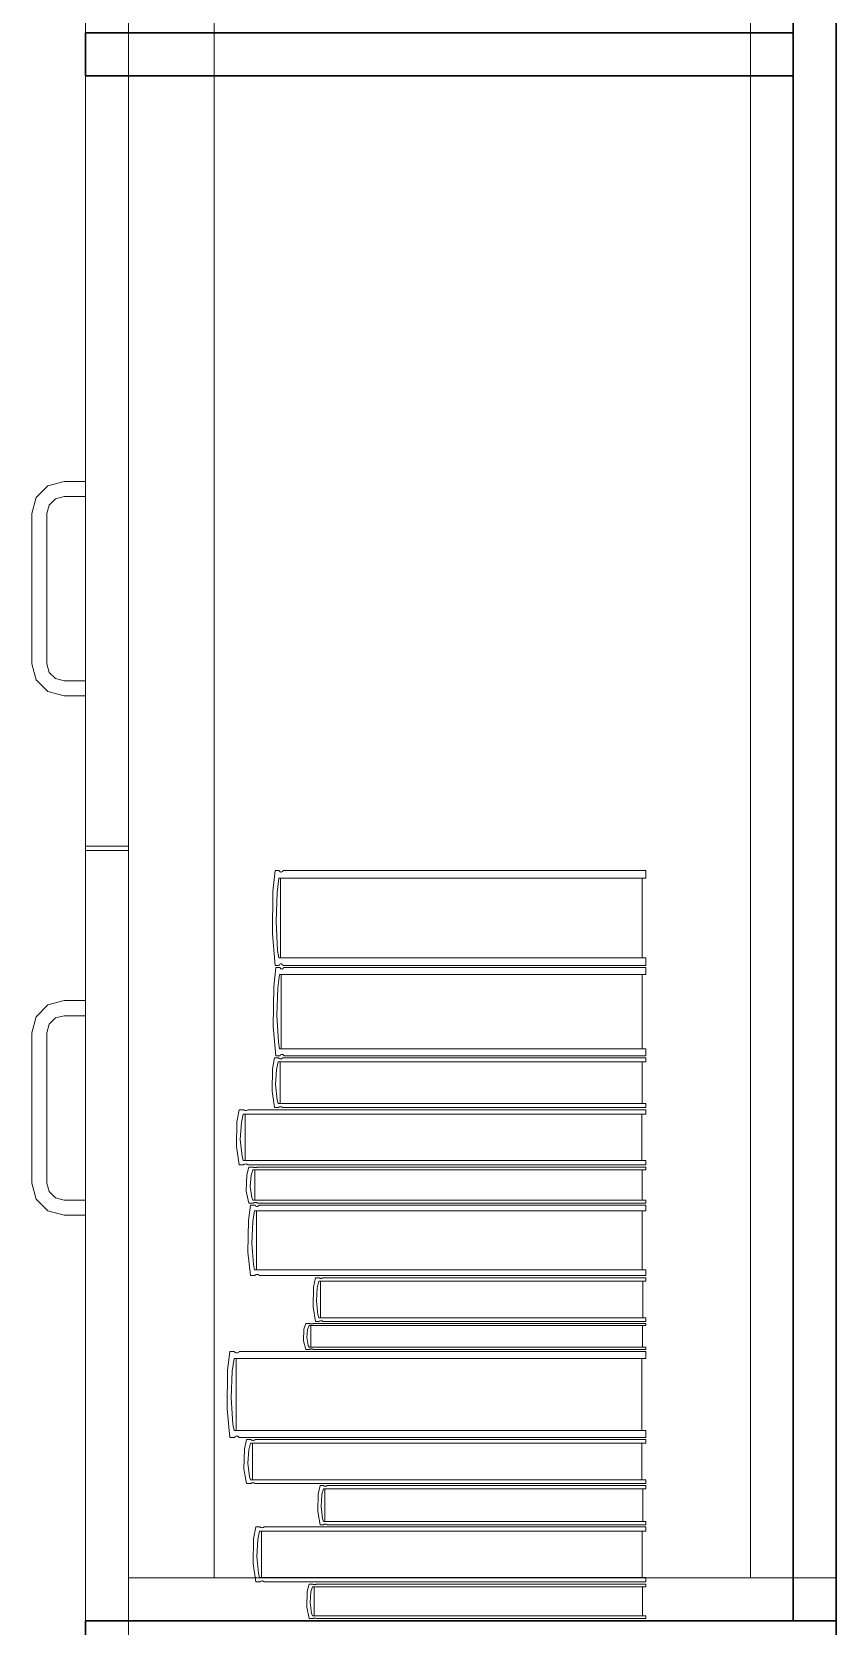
# Model space of a CAD drawing. Header units: inches. Extents: x -38 to 5698, y -33 to 92.
# Drawn here: x 128.308 to 128.683, y 34.793 to 35.536 of the extents above; entities that cross this region are included whole.
import ezdxf

# ---------------------------------------------------------------- set-up
doc = ezdxf.new("R2010")
doc.units = ezdxf.units.IN
doc.header["$MEASUREMENT"] = 0
doc.set_wipeout_variables(frame=1)
doc.linetypes.add('Wipeout_Contour', pattern=[1, 0, -1])
doc.layers.add('Interior - Mobiliario', color=7, linetype='Continuous')

msp = doc.modelspace()

# ---------------------------------------------------------------- linework, layer by layer
at = {"layer": 'Interior - Mobiliario', "color": 175, "linetype": 'Continuous', "lineweight": 13}
for p, q in [((128.35299, 36.255), (128.35299, 34.795)), ((128.66299, 34.795), (128.66299, 36.255)), ((128.31, 35.3185), (128.31549, 35.32399)), ((128.31549, 35.32399), (128.32299, 35.326)), ((128.32299, 35.326), (128.33299, 35.326)), ((128.33299, 35.326), (128.33299, 35.319)), ((128.30799, 35.311), (128.31, 35.3185)), ((128.31606, 35.315), (128.31499, 35.311)), ((128.31899, 35.31793), (128.31606, 35.315)), ((128.32299, 35.319), (128.31899, 35.31793)), ((128.33299, 35.319), (128.32299, 35.319)), ((128.30799, 35.241), (128.30799, 35.311)), ((128.31499, 35.311), (128.31499, 35.241)), ((128.31, 35.2335), (128.30799, 35.241)), ((128.31499, 35.241), (128.31606, 35.237)), ((128.31549, 35.22801), (128.31, 35.2335)), ((128.31606, 35.237), (128.31899, 35.23407)), ((128.31899, 35.23407), (128.32299, 35.233)), ((128.32299, 35.226), (128.31549, 35.22801)), ((128.32299, 35.233), (128.33299, 35.233)), ((128.33299, 35.226), (128.32299, 35.226)), ((128.33299, 35.233), (128.33299, 35.226)), ((128.33299, 35.156), (128.35299, 35.156)), ((128.33299, 35.154), (128.35299, 35.154)), ((128.42137, 35.14462), (128.42042, 35.13493)), ((128.42325, 35.14462), (128.42137, 35.14462)), ((128.42334, 35.14445), (128.42325, 35.14462)), ((128.42356, 35.14418), (128.42334, 35.14445)), ((128.4238, 35.144), (128.42356, 35.14418)), ((128.42405, 35.1439), (128.4238, 35.144)), ((128.42456, 35.14397), (128.4243, 35.14389)), ((128.4248, 35.14413), (128.42456, 35.14397)), ((128.42502, 35.14439), (128.4248, 35.14413)), ((128.42516, 35.14462), (128.42502, 35.14439)), ((128.59433, 35.14462), (128.42516, 35.14462)), ((128.59433, 35.14109), (128.59433, 35.14462)), ((128.4223, 35.13447), (128.4231, 35.14109)), ((128.4231, 35.14109), (128.59433, 35.14109)), ((128.42396, 35.14109), (128.42396, 35.10397)), ((128.4243, 35.14389), (128.42405, 35.1439)), ((128.5926, 35.10397), (128.5926, 35.14109)), ((128.42042, 35.13493), (128.42021, 35.11517)), ((128.42186, 35.12087), (128.4223, 35.13447)), ((128.42021, 35.11517), (128.42137, 35.10044)), ((128.42258, 35.10733), (128.42186, 35.12087)), ((128.4231, 35.10397), (128.42258, 35.10733)), ((128.42171, 35.09944), (128.42077, 35.09041)), ((128.42137, 35.10044), (128.42325, 35.10044)), ((128.42359, 35.09944), (128.42171, 35.09944)), ((128.59433, 35.10397), (128.4231, 35.10397)), ((128.42325, 35.10044), (128.42339, 35.10068)), ((128.42339, 35.10068), (128.42361, 35.10093)), ((128.42369, 35.09928), (128.42359, 35.09944)), ((128.42361, 35.10093), (128.42385, 35.1011)), ((128.42385, 35.1011), (128.42411, 35.10118)), ((128.42411, 35.10118), (128.42436, 35.10117)), ((128.42436, 35.10117), (128.42461, 35.10107)), ((128.42461, 35.10107), (128.42485, 35.10088)), ((128.42485, 35.10088), (128.42507, 35.10061)), ((128.42507, 35.10061), (128.42516, 35.10044)), ((128.42516, 35.10044), (128.59433, 35.10044)), ((128.4255, 35.09944), (128.42536, 35.09922)), ((128.59433, 35.09944), (128.4255, 35.09944)), ((128.59433, 35.10044), (128.59433, 35.10397)), ((128.59433, 35.09615), (128.59433, 35.09944)), ((128.42265, 35.08998), (128.42344, 35.09615)), ((128.42344, 35.09615), (128.59433, 35.09615)), ((128.4239, 35.09903), (128.42369, 35.09928)), ((128.42414, 35.09886), (128.4239, 35.09903)), ((128.42439, 35.09876), (128.42414, 35.09886)), ((128.4243, 35.09615), (128.4243, 35.06157)), ((128.42465, 35.09875), (128.42439, 35.09876)), ((128.4249, 35.09883), (128.42465, 35.09875)), ((128.42514, 35.09898), (128.4249, 35.09883)), ((128.42536, 35.09922), (128.42514, 35.09898)), ((128.59261, 35.06157), (128.59261, 35.09615)), ((128.42077, 35.09041), (128.42056, 35.07201)), ((128.42221, 35.07731), (128.42265, 35.08998)), ((128.31549, 35.08199), (128.31, 35.0765)), ((128.32299, 35.084), (128.31549, 35.08199)), ((128.33299, 35.084), (128.32299, 35.084)), ((128.33299, 35.077), (128.33299, 35.084)), ((128.42293, 35.0647), (128.42221, 35.07731)), ((128.31, 35.0765), (128.30799, 35.069)), ((128.31499, 35.069), (128.31606, 35.073)), ((128.31606, 35.073), (128.31899, 35.07593)), ((128.31899, 35.07593), (128.32299, 35.077)), ((128.32299, 35.077), (128.33299, 35.077)), ((128.42056, 35.07201), (128.42171, 35.05828)), ((128.30799, 35.069), (128.30799, 34.999)), ((128.31499, 34.999), (128.31499, 35.069)), ((128.42344, 35.06157), (128.42293, 35.0647)), ((128.42113, 35.05728), (128.42018, 35.05222)), ((128.42301, 35.05728), (128.42113, 35.05728)), ((128.42171, 35.05828), (128.42359, 35.05828)), ((128.42206, 35.05198), (128.42286, 35.05543)), ((128.42286, 35.05543), (128.59433, 35.05543)), ((128.4231, 35.05719), (128.42301, 35.05728)), ((128.42332, 35.05705), (128.4231, 35.05719)), ((128.42356, 35.05695), (128.42332, 35.05705)), ((128.59433, 35.06157), (128.42344, 35.06157)), ((128.42381, 35.0569), (128.42356, 35.05695)), ((128.42359, 35.05828), (128.42373, 35.0585)), ((128.42372, 35.05543), (128.42372, 35.03604)), ((128.42373, 35.0585), (128.42396, 35.05874)), ((128.42407, 35.0569), (128.42381, 35.0569)), ((128.42396, 35.05874), (128.4242, 35.05889)), ((128.42432, 35.05694), (128.42407, 35.0569)), ((128.4242, 35.05889), (128.42445, 35.05897)), ((128.42456, 35.05703), (128.42432, 35.05694)), ((128.42445, 35.05897), (128.4247, 35.05896)), ((128.42479, 35.05716), (128.42456, 35.05703)), ((128.4247, 35.05896), (128.42495, 35.05887)), ((128.42493, 35.05728), (128.42479, 35.05716)), ((128.59433, 35.05728), (128.42493, 35.05728)), ((128.42495, 35.05887), (128.42519, 35.05869)), ((128.42519, 35.05869), (128.42541, 35.05844)), ((128.42541, 35.05844), (128.4255, 35.05828)), ((128.4255, 35.05828), (128.59433, 35.05828)), ((128.5926, 35.03604), (128.5926, 35.05543)), ((128.59433, 35.05828), (128.59433, 35.06157)), ((128.59433, 35.05543), (128.59433, 35.05728)), ((128.42018, 35.05222), (128.41996, 35.04189)), ((128.42162, 35.04487), (128.42206, 35.05198)), ((128.41996, 35.04189), (128.42113, 35.03419)), ((128.42234, 35.03779), (128.42162, 35.04487)), ((128.40463, 35.03319), (128.4036, 35.02754)), ((128.4067, 35.03319), (128.40463, 35.03319)), ((128.4068, 35.03309), (128.4067, 35.03319)), ((128.40704, 35.03293), (128.4068, 35.03309)), ((128.4073, 35.03282), (128.40704, 35.03293)), ((128.40758, 35.03276), (128.4073, 35.03282)), ((128.40786, 35.03276), (128.40758, 35.03276)), ((128.40813, 35.03281), (128.40786, 35.03276)), ((128.4084, 35.0329), (128.40813, 35.03281)), ((128.40864, 35.03305), (128.4084, 35.0329)), ((128.4088, 35.03319), (128.40864, 35.03305)), ((128.59433, 35.03319), (128.4088, 35.03319)), ((128.42113, 35.03419), (128.42301, 35.03419)), ((128.42286, 35.03604), (128.42234, 35.03779)), ((128.59433, 35.03604), (128.42286, 35.03604)), ((128.42301, 35.03419), (128.42315, 35.03431)), ((128.42315, 35.03431), (128.42338, 35.03444)), ((128.42338, 35.03444), (128.42362, 35.03453)), ((128.42362, 35.03453), (128.42387, 35.03458)), ((128.42387, 35.03458), (128.42412, 35.03457)), ((128.42412, 35.03457), (128.42437, 35.03452)), ((128.42437, 35.03452), (128.42461, 35.03442)), ((128.42461, 35.03442), (128.42483, 35.03428)), ((128.42483, 35.03428), (128.42493, 35.03419)), ((128.42493, 35.03419), (128.59433, 35.03419)), ((128.59433, 35.03419), (128.59433, 35.03604)), ((128.59433, 35.03113), (128.59433, 35.03319)), ((128.4036, 35.02754), (128.40336, 35.01603)), ((128.40518, 35.01935), (128.40566, 35.02727)), ((128.40566, 35.02727), (128.40653, 35.03113)), ((128.40653, 35.03113), (128.59433, 35.03113)), ((128.40748, 35.03113), (128.40748, 35.00951)), ((128.59244, 35.00951), (128.59244, 35.03113)), ((128.40597, 35.01146), (128.40518, 35.01935)), ((128.40336, 35.01603), (128.40463, 35.00745)), ((128.40653, 35.00951), (128.40597, 35.01146)), ((128.40463, 35.00745), (128.4067, 35.00745)), ((128.59433, 35.00951), (128.40653, 35.00951)), ((128.4067, 35.00745), (128.40685, 35.00759)), ((128.40685, 35.00759), (128.4071, 35.00773)), ((128.4071, 35.00773), (128.40736, 35.00783)), ((128.40736, 35.00783), (128.40764, 35.00788)), ((128.40764, 35.00788), (128.40792, 35.00787)), ((128.40792, 35.00787), (128.40819, 35.00781)), ((128.40816, 35.00277), (128.40793, 34.99527)), ((128.40918, 35.00645), (128.40816, 35.00277)), ((128.40819, 35.00781), (128.40845, 35.0077)), ((128.40845, 35.0077), (128.40869, 35.00755)), ((128.40869, 35.00755), (128.4088, 35.00745)), ((128.4088, 35.00745), (128.59433, 35.00745)), ((128.41119, 35.00645), (128.40918, 35.00645)), ((128.41018, 35.0026), (128.41103, 35.00511)), ((128.41103, 35.00511), (128.59433, 35.00511)), ((128.41129, 35.00638), (128.41119, 35.00645)), ((128.41153, 35.00628), (128.41129, 35.00638)), ((128.41178, 35.00621), (128.41153, 35.00628)), ((128.41205, 35.00617), (128.41178, 35.00621)), ((128.41195, 35.00511), (128.41195, 34.99102)), ((128.41232, 35.00617), (128.41205, 35.00617)), ((128.41259, 35.0062), (128.41232, 35.00617)), ((128.41285, 35.00626), (128.41259, 35.0062)), ((128.41309, 35.00636), (128.41285, 35.00626)), ((128.41324, 35.00645), (128.41309, 35.00636)), ((128.59433, 35.00645), (128.41324, 35.00645)), ((128.59248, 34.99102), (128.59248, 35.00511)), ((128.59433, 35.00745), (128.59433, 35.00951)), ((128.59433, 35.00511), (128.59433, 35.00645)), ((128.30799, 34.999), (128.31, 34.9915)), ((128.31606, 34.995), (128.31499, 34.999)), ((128.40971, 34.99744), (128.41018, 35.0026)), ((128.41048, 34.99229), (128.40971, 34.99744)), ((128.31, 34.9915), (128.31549, 34.98601)), ((128.31899, 34.99207), (128.31606, 34.995)), ((128.32299, 34.991), (128.31899, 34.99207)), ((128.33299, 34.991), (128.32299, 34.991)), ((128.33299, 34.984), (128.33299, 34.991)), ((128.40793, 34.99527), (128.40918, 34.98968)), ((128.40999, 34.98868), (128.40898, 34.98149)), ((128.40918, 34.98968), (128.41119, 34.98968)), ((128.412, 34.98868), (128.40999, 34.98868)), ((128.41103, 34.99102), (128.41048, 34.99229)), ((128.59433, 34.99102), (128.41103, 34.99102)), ((128.41119, 34.98968), (128.41134, 34.98977)), ((128.41134, 34.98977), (128.41158, 34.98987)), ((128.41158, 34.98987), (128.41184, 34.98993)), ((128.41184, 34.98993), (128.41211, 34.98996)), ((128.4121, 34.98855), (128.412, 34.98868)), ((128.41233, 34.98836), (128.4121, 34.98855)), ((128.41211, 34.98996), (128.41238, 34.98996)), ((128.41258, 34.98822), (128.41233, 34.98836)), ((128.41238, 34.98996), (128.41265, 34.98992)), ((128.41285, 34.98814), (128.41258, 34.98822)), ((128.41265, 34.98992), (128.4129, 34.98985)), ((128.41312, 34.98813), (128.41285, 34.98814)), ((128.4129, 34.98985), (128.41314, 34.98975)), ((128.41339, 34.98819), (128.41312, 34.98813)), ((128.41314, 34.98975), (128.41324, 34.98968)), ((128.41324, 34.98968), (128.59433, 34.98968)), ((128.41365, 34.98832), (128.41339, 34.98819)), ((128.41389, 34.98851), (128.41365, 34.98832)), ((128.41404, 34.98868), (128.41389, 34.98851)), ((128.59433, 34.98868), (128.41404, 34.98868)), ((128.59433, 34.98968), (128.59433, 34.99102)), ((128.59433, 34.98606), (128.59433, 34.98868)), ((128.31549, 34.98601), (128.32299, 34.984)), ((128.32299, 34.984), (128.33299, 34.984)), ((128.40898, 34.98149), (128.40875, 34.96682)), ((128.41052, 34.97105), (128.41099, 34.98115)), ((128.41099, 34.98115), (128.41183, 34.98606)), ((128.41183, 34.98606), (128.59433, 34.98606)), ((128.41276, 34.98606), (128.41276, 34.95851)), ((128.59249, 34.95851), (128.59249, 34.98606)), ((128.40875, 34.96682), (128.40999, 34.95588)), ((128.41129, 34.96099), (128.41052, 34.97105)), ((128.41183, 34.95851), (128.41129, 34.96099)), ((128.59433, 34.95851), (128.41183, 34.95851)), ((128.59433, 34.95588), (128.59433, 34.95851)), ((128.40999, 34.95588), (128.412, 34.95588)), ((128.412, 34.95588), (128.41215, 34.95606)), ((128.41215, 34.95606), (128.41239, 34.95625)), ((128.41239, 34.95625), (128.41264, 34.95637)), ((128.41264, 34.95637), (128.41291, 34.95643)), ((128.41291, 34.95643), (128.41318, 34.95642)), ((128.41318, 34.95642), (128.41345, 34.95635)), ((128.41345, 34.95635), (128.4137, 34.95621)), ((128.4137, 34.95621), (128.41393, 34.95601)), ((128.41393, 34.95601), (128.41404, 34.95588)), ((128.41404, 34.95588), (128.59433, 34.95588)), ((128.44022, 34.95488), (128.43938, 34.95041)), ((128.44189, 34.95488), (128.44022, 34.95488)), ((128.44105, 34.9502), (128.44176, 34.95325)), ((128.44176, 34.95325), (128.59433, 34.95325)), ((128.44198, 34.9548), (128.44189, 34.95488)), ((128.44217, 34.95468), (128.44198, 34.9548)), ((128.44239, 34.95459), (128.44217, 34.95468)), ((128.44261, 34.95455), (128.44239, 34.95459)), ((128.44253, 34.95325), (128.44253, 34.93614)), ((128.44284, 34.95454), (128.44261, 34.95455)), ((128.44306, 34.95458), (128.44284, 34.95454)), ((128.44328, 34.95466), (128.44306, 34.95458)), ((128.44347, 34.95477), (128.44328, 34.95466)), ((128.4436, 34.95488), (128.44347, 34.95477)), ((128.59433, 34.95488), (128.4436, 34.95488)), ((128.59279, 34.93614), (128.59279, 34.95325)), ((128.59433, 34.95325), (128.59433, 34.95488)), ((128.43938, 34.95041), (128.43918, 34.9413)), ((128.44066, 34.94393), (128.44105, 34.9502)), ((128.4413, 34.93768), (128.44066, 34.94393)), ((128.43918, 34.9413), (128.44022, 34.9345)), ((128.44176, 34.93614), (128.4413, 34.93768)), ((128.59433, 34.93614), (128.44176, 34.93614)), ((128.59433, 34.9345), (128.59433, 34.93614)), ((128.43484, 34.93086), (128.43464, 34.92548)), ((128.43571, 34.9335), (128.43484, 34.93086)), ((128.43743, 34.9335), (128.43571, 34.9335)), ((128.43616, 34.92703), (128.43656, 34.93074)), ((128.43656, 34.93074), (128.43729, 34.93254)), ((128.43729, 34.93254), (128.59433, 34.93254)), ((128.43752, 34.93346), (128.43743, 34.9335)), ((128.43772, 34.93339), (128.43752, 34.93346)), ((128.43794, 34.93333), (128.43772, 34.93339)), ((128.43817, 34.93331), (128.43794, 34.93333)), ((128.43809, 34.93254), (128.43809, 34.92243)), ((128.4384, 34.9333), (128.43817, 34.93331)), ((128.43863, 34.93333), (128.4384, 34.9333)), ((128.43885, 34.93337), (128.43863, 34.93333)), ((128.43906, 34.93344), (128.43885, 34.93337)), ((128.43919, 34.9335), (128.43906, 34.93344)), ((128.59433, 34.9335), (128.43919, 34.9335)), ((128.44022, 34.9345), (128.44189, 34.9345)), ((128.44189, 34.9345), (128.44202, 34.93461)), ((128.44202, 34.93461), (128.44222, 34.93473)), ((128.44222, 34.93473), (128.44243, 34.93481)), ((128.44243, 34.93481), (128.44266, 34.93485)), ((128.44266, 34.93485), (128.44289, 34.93484)), ((128.44289, 34.93484), (128.44311, 34.93479)), ((128.44311, 34.93479), (128.44332, 34.93471)), ((128.44332, 34.93471), (128.44351, 34.93458)), ((128.44351, 34.93458), (128.4436, 34.9345)), ((128.4436, 34.9345), (128.59433, 34.9345)), ((128.59275, 34.92243), (128.59275, 34.93254)), ((128.59433, 34.93254), (128.59433, 34.9335)), ((128.43464, 34.92548), (128.43571, 34.92147)), ((128.43571, 34.92147), (128.43743, 34.92147)), ((128.43682, 34.92334), (128.43616, 34.92703)), ((128.43729, 34.92243), (128.43682, 34.92334)), ((128.59433, 34.92243), (128.43729, 34.92243)), ((128.43743, 34.92147), (128.43756, 34.92153)), ((128.43756, 34.92153), (128.43777, 34.9216)), ((128.43777, 34.9216), (128.43799, 34.92165)), ((128.43799, 34.92165), (128.43822, 34.92167)), ((128.43822, 34.92167), (128.43845, 34.92166)), ((128.43845, 34.92166), (128.43868, 34.92164)), ((128.43868, 34.92164), (128.4389, 34.92159)), ((128.4389, 34.92159), (128.4391, 34.92151)), ((128.4391, 34.92151), (128.43919, 34.92147)), ((128.43919, 34.92147), (128.59433, 34.92147)), ((128.59433, 34.92147), (128.59433, 34.92243)), ((128.40032, 34.92047), (128.39926, 34.91168)), ((128.40243, 34.92047), (128.40032, 34.92047)), ((128.40137, 34.91126), (128.40226, 34.91726)), ((128.40226, 34.91726), (128.59433, 34.91726)), ((128.40254, 34.92031), (128.40243, 34.92047)), ((128.40278, 34.92007), (128.40254, 34.92031)), ((128.40305, 34.9199), (128.40278, 34.92007)), ((128.40333, 34.91981), (128.40305, 34.9199)), ((128.40323, 34.91726), (128.40323, 34.88362)), ((128.40362, 34.9198), (128.40333, 34.91981)), ((128.4039, 34.91987), (128.40362, 34.9198)), ((128.40417, 34.92002), (128.4039, 34.91987)), ((128.40442, 34.92025), (128.40417, 34.92002)), ((128.40458, 34.92047), (128.40442, 34.92025)), ((128.59433, 34.92047), (128.40458, 34.92047)), ((128.59239, 34.88362), (128.59239, 34.91726)), ((128.59433, 34.91726), (128.59433, 34.92047)), ((128.39926, 34.91168), (128.39902, 34.89377)), ((128.40088, 34.89894), (128.40137, 34.91126)), ((128.40169, 34.88665), (128.40088, 34.89894)), ((128.39902, 34.89377), (128.40032, 34.88041)), ((128.40226, 34.88362), (128.40169, 34.88665)), ((128.40032, 34.88041), (128.40243, 34.88041)), ((128.59433, 34.88362), (128.40226, 34.88362)), ((128.40243, 34.88041), (128.40259, 34.88063)), ((128.40259, 34.88063), (128.40284, 34.88086)), ((128.40284, 34.88086), (128.40311, 34.88101)), ((128.40311, 34.88101), (128.40339, 34.88108)), ((128.40339, 34.88108), (128.40368, 34.88107)), ((128.40368, 34.88107), (128.40396, 34.88098)), ((128.40396, 34.88098), (128.40423, 34.88081)), ((128.40423, 34.88081), (128.40447, 34.88057)), ((128.40447, 34.88057), (128.40458, 34.88041)), ((128.40458, 34.88041), (128.59433, 34.88041)), ((128.40809, 34.87941), (128.40707, 34.87493)), ((128.41012, 34.87941), (128.40809, 34.87941)), ((128.4091, 34.87471), (128.40995, 34.87778)), ((128.40995, 34.87778), (128.59433, 34.87778)), ((128.41022, 34.87933), (128.41012, 34.87941)), ((128.41046, 34.87921), (128.41022, 34.87933)), ((128.41071, 34.87912), (128.41046, 34.87921)), ((128.41098, 34.87908), (128.41071, 34.87912)), ((128.41089, 34.87778), (128.41089, 34.8606)), ((128.41126, 34.87907), (128.41098, 34.87908)), ((128.41153, 34.87911), (128.41126, 34.87907)), ((128.41179, 34.87919), (128.41153, 34.87911)), ((128.41203, 34.8793), (128.41179, 34.87919)), ((128.41218, 34.87941), (128.41203, 34.8793)), ((128.59433, 34.87941), (128.41218, 34.87941)), ((128.59247, 34.8606), (128.59247, 34.87778)), ((128.59433, 34.88041), (128.59433, 34.88362)), ((128.59433, 34.87778), (128.59433, 34.87941)), ((128.40707, 34.87493), (128.40684, 34.86578)), ((128.40862, 34.86842), (128.4091, 34.87471)), ((128.40684, 34.86578), (128.40809, 34.85896)), ((128.4094, 34.86215), (128.40862, 34.86842)), ((128.40995, 34.8606), (128.4094, 34.86215)), ((128.40809, 34.85896), (128.41012, 34.85896)), ((128.59433, 34.8606), (128.40995, 34.8606)), ((128.41012, 34.85896), (128.41027, 34.85907)), ((128.41027, 34.85907), (128.41051, 34.85919)), ((128.41051, 34.85919), (128.41077, 34.85927)), ((128.41077, 34.85927), (128.41104, 34.85931)), ((128.41104, 34.85931), (128.41132, 34.8593)), ((128.41132, 34.8593), (128.41159, 34.85925)), ((128.41159, 34.85925), (128.41184, 34.85917)), ((128.41184, 34.85917), (128.41208, 34.85904)), ((128.41208, 34.85904), (128.41218, 34.85896)), ((128.41218, 34.85896), (128.59433, 34.85896)), ((128.44238, 34.85796), (128.44155, 34.85397)), ((128.44403, 34.85796), (128.44238, 34.85796)), ((128.4432, 34.85378), (128.4439, 34.85651)), ((128.4439, 34.85651), (128.59433, 34.85651)), ((128.44412, 34.85789), (128.44403, 34.85796)), ((128.44431, 34.85778), (128.44412, 34.85789)), ((128.44452, 34.85771), (128.44431, 34.85778)), ((128.44474, 34.85766), (128.44452, 34.85771)), ((128.44466, 34.85651), (128.44466, 34.84123)), ((128.44496, 34.85766), (128.44474, 34.85766)), ((128.44518, 34.85769), (128.44496, 34.85766)), ((128.44539, 34.85776), (128.44518, 34.85769)), ((128.44559, 34.85787), (128.44539, 34.85776)), ((128.44571, 34.85796), (128.44559, 34.85787)), ((128.59433, 34.85796), (128.44571, 34.85796)), ((128.59281, 34.84123), (128.59281, 34.85651)), ((128.59433, 34.85896), (128.59433, 34.8606)), ((128.59433, 34.85651), (128.59433, 34.85796)), ((128.44155, 34.85397), (128.44136, 34.84584)), ((128.44281, 34.84818), (128.4432, 34.85378)), ((128.44345, 34.84261), (128.44281, 34.84818)), ((128.44136, 34.84584), (128.44238, 34.83977)), ((128.44238, 34.83977), (128.44403, 34.83977)), ((128.4439, 34.84123), (128.44345, 34.84261)), ((128.59433, 34.84123), (128.4439, 34.84123)), ((128.44403, 34.83977), (128.44416, 34.83987)), ((128.44416, 34.83987), (128.44435, 34.83997)), ((128.44435, 34.83997), (128.44456, 34.84004)), ((128.44456, 34.84004), (128.44479, 34.84007)), ((128.44479, 34.84007), (128.44501, 34.84007)), ((128.44501, 34.84007), (128.44523, 34.84003)), ((128.44523, 34.84003), (128.44544, 34.83995)), ((128.44544, 34.83995), (128.44563, 34.83984)), ((128.44563, 34.83984), (128.44571, 34.83977)), ((128.44571, 34.83977), (128.59433, 34.83977)), ((128.59433, 34.83977), (128.59433, 34.84123)), ((128.41135, 34.83314), (128.41112, 34.82167)), ((128.41235, 34.83877), (128.41135, 34.83314)), ((128.41432, 34.83877), (128.41235, 34.83877)), ((128.41287, 34.82498), (128.41333, 34.83288)), ((128.41333, 34.83288), (128.41417, 34.83672)), ((128.41417, 34.83672), (128.59433, 34.83672)), ((128.41442, 34.83867), (128.41432, 34.83877)), ((128.41465, 34.83851), (128.41442, 34.83867)), ((128.41491, 34.83841), (128.41465, 34.83851)), ((128.41517, 34.83835), (128.41491, 34.83841)), ((128.41508, 34.83672), (128.41508, 34.81517)), ((128.41544, 34.83834), (128.41517, 34.83835)), ((128.4157, 34.83839), (128.41544, 34.83834)), ((128.41596, 34.83849), (128.4157, 34.83839)), ((128.41619, 34.83863), (128.41596, 34.83849)), ((128.41634, 34.83877), (128.41619, 34.83863)), ((128.59433, 34.83877), (128.41634, 34.83877)), ((128.59251, 34.81517), (128.59251, 34.83672)), ((128.59433, 34.83672), (128.59433, 34.83877)), ((128.41363, 34.81711), (128.41287, 34.82498)), ((128.41112, 34.82167), (128.41235, 34.81312)), ((128.41417, 34.81517), (128.41363, 34.81711)), ((128.35299, 34.815), (128.39299, 34.815)), ((128.39299, 34.815), (128.64299, 34.815)), ((128.41235, 34.81312), (128.41432, 34.81312)), ((128.59433, 34.81517), (128.41417, 34.81517)), ((128.41432, 34.81312), (128.41447, 34.81325)), ((128.41447, 34.81325), (128.41471, 34.8134)), ((128.41471, 34.8134), (128.41496, 34.8135)), ((128.41496, 34.8135), (128.41523, 34.81355)), ((128.41523, 34.81355), (128.4155, 34.81354)), ((128.4155, 34.81354), (128.41576, 34.81348)), ((128.41576, 34.81348), (128.41601, 34.81337)), ((128.41601, 34.81337), (128.41624, 34.81322)), ((128.41624, 34.81322), (128.41634, 34.81312)), ((128.41634, 34.81312), (128.59433, 34.81312)), ((128.43728, 34.81212), (128.43642, 34.80858)), ((128.43899, 34.81212), (128.43728, 34.81212)), ((128.43813, 34.80841), (128.43885, 34.81083)), ((128.43885, 34.81083), (128.59433, 34.81083)), ((128.43907, 34.81205), (128.43899, 34.81212)), ((128.43927, 34.81196), (128.43907, 34.81205)), ((128.43949, 34.81189), (128.43927, 34.81196)), ((128.43972, 34.81185), (128.43949, 34.81189)), ((128.43995, 34.81185), (128.43972, 34.81185)), ((128.44018, 34.81188), (128.43995, 34.81185)), ((128.44039, 34.81194), (128.44018, 34.81188)), ((128.4406, 34.81203), (128.44039, 34.81194)), ((128.44073, 34.81212), (128.4406, 34.81203)), ((128.59433, 34.81212), (128.44073, 34.81212)), ((128.59433, 34.81312), (128.59433, 34.81517)), ((128.59433, 34.81083), (128.59433, 34.81212)), ((128.43642, 34.80858), (128.43622, 34.80137)), ((128.43773, 34.80345), (128.43813, 34.80841)), ((128.35299, 34.795), (128.66299, 34.795))]:
    msp.add_line(p, q, dxfattribs=at)

# ---------------------------------------------------------------- next in the draw order: wipeouts: each hides what was drawn before it
at = {"color": 254, "linetype": 'Wipeout_Contour', "lineweight": 0, "ltscale": 3363.231847}
msp.add_wipeout([(128.33299, 35.535), (128.33299, 35.515), (128.66299, 35.515), (128.66299, 35.535)], dxfattribs=at).dxf.layer = 'Interior - Mobiliario'

# ---------------------------------------------------------------- next in the draw order: linework, layer by layer
at = {"layer": 'Interior - Mobiliario', "color": 175, "linetype": 'Continuous', "lineweight": 13}
for p, q in [((128.35299, 36.235), (128.35299, 34.815)), ((128.39299, 34.815), (128.39299, 36.235)), ((128.64299, 36.235), (128.64299, 34.815)), ((128.33299, 35.535), (128.33299, 35.894)), ((128.35299, 35.535), (128.35299, 35.894)), ((128.66299, 35.535), (128.33299, 35.535)), ((128.33299, 35.535), (128.33299, 35.515)), ((128.33299, 35.535), (128.33299, 35.515)), ((128.33299, 35.535), (128.35299, 35.535)), ((128.66299, 35.515), (128.66299, 35.535)), ((128.33299, 35.515), (128.66299, 35.515)), ((128.33299, 35.515), (128.33299, 35.156)), ((128.33299, 35.515), (128.35299, 35.515)), ((128.35299, 35.515), (128.35299, 35.156))]:
    msp.add_line(p, q, dxfattribs=at)
at = {"layer": 'Interior - Mobiliario', "color": 175, "linetype": 'Continuous', "lineweight": 30}
for p, q in [((128.33299, 35.535), (128.66299, 35.535)), ((128.33299, 35.515), (128.33299, 35.535)), ((128.66299, 35.515), (128.66299, 35.535)), ((128.33299, 35.515), (128.66299, 35.515))]:
    msp.add_line(p, q, dxfattribs=at)

# ---------------------------------------------------------------- next in the draw order: wipeouts: each hides what was drawn before it
at = {"color": 254, "linetype": 'Wipeout_Contour', "lineweight": 0, "ltscale": 3363.93243}
msp.add_wipeout([(128.66299, 36.255), (128.66299, 34.795), (128.68299, 34.795), (128.68299, 36.255)], dxfattribs=at).dxf.layer = 'Interior - Mobiliario'

# ---------------------------------------------------------------- next in the draw order: linework, layer by layer
at = {"layer": 'Interior - Mobiliario', "color": 175, "linetype": 'Continuous', "lineweight": 30}
for p, q in [((128.66299, 34.795), (128.66299, 36.255)), ((128.68299, 34.795), (128.68299, 36.255)), ((128.66299, 34.795), (128.68299, 34.795))]:
    msp.add_line(p, q, dxfattribs=at)
at = {"layer": 'Interior - Mobiliario', "color": 175, "linetype": 'Continuous', "lineweight": 13}
for p, q in [((128.66299, 36.255), (128.66299, 34.795)), ((128.68299, 34.795), (128.68299, 36.255)), ((128.68299, 34.815), (128.68299, 36.235)), ((128.66299, 35.535), (128.33299, 35.535)), ((128.66299, 35.515), (128.66299, 35.535)), ((128.33299, 35.515), (128.66299, 35.515)), ((128.64299, 34.815), (128.68299, 34.815)), ((128.66299, 34.795), (128.68299, 34.795))]:
    msp.add_line(p, q, dxfattribs=at)

# ---------------------------------------------------------------- next in the draw order: wipeouts: each hides what was drawn before it
at = {"color": 254, "linetype": 'Wipeout_Contour', "lineweight": 0, "ltscale": 3363.148049}
msp.add_wipeout([(128.33299, 34.795), (128.33299, 34.775), (128.68299, 34.775), (128.68299, 34.795)], dxfattribs=at).dxf.layer = 'Interior - Mobiliario'

# ---------------------------------------------------------------- next in the draw order: linework, layer by layer
at = {"layer": 'Interior - Mobiliario', "color": 175, "linetype": 'Continuous', "lineweight": 13}
for p, q in [((128.33299, 34.775), (128.33299, 36.275)), ((128.68299, 36.275), (128.68299, 34.775)), ((128.33299, 36.255), (128.33299, 34.795)), ((128.33299, 36.255), (128.33299, 34.795)), ((128.35299, 36.255), (128.35299, 34.795)), ((128.35299, 36.255), (128.35299, 34.795)), ((128.66299, 34.795), (128.66299, 36.255)), ((128.66299, 34.795), (128.66299, 36.255)), ((128.66299, 34.795), (128.66299, 36.255)), ((128.68299, 34.795), (128.68299, 36.255)), ((128.33299, 34.795), (128.33299, 35.154)), ((128.35299, 34.795), (128.35299, 35.154)), ((128.35299, 34.815), (128.35299, 34.775)), ((128.43964, 34.81083), (128.43964, 34.79729)), ((128.59276, 34.79729), (128.59276, 34.81083)), ((128.68299, 34.775), (128.68299, 34.815)), ((128.43838, 34.79851), (128.43773, 34.80345)), ((128.68299, 34.795), (128.33299, 34.795)), ((128.33299, 34.795), (128.33299, 34.775)), ((128.33299, 34.795), (128.68299, 34.795)), ((128.33299, 34.795), (128.66299, 34.795)), ((128.33299, 34.795), (128.35299, 34.795)), ((128.35299, 34.795), (128.66299, 34.795)), ((128.35299, 34.795), (128.66299, 34.795)), ((128.43622, 34.80137), (128.43728, 34.796)), ((128.43728, 34.796), (128.43899, 34.796)), ((128.43885, 34.79729), (128.43838, 34.79851)), ((128.59433, 34.79729), (128.43885, 34.79729)), ((128.43899, 34.796), (128.43912, 34.79609)), ((128.43912, 34.79609), (128.43932, 34.79618)), ((128.43932, 34.79618), (128.43954, 34.79624)), ((128.43954, 34.79624), (128.43977, 34.79627)), ((128.43977, 34.79627), (128.44, 34.79627)), ((128.44, 34.79627), (128.44022, 34.79623)), ((128.44022, 34.79623), (128.44044, 34.79616)), ((128.44044, 34.79616), (128.44064, 34.79606)), ((128.44064, 34.79606), (128.44073, 34.796)), ((128.44073, 34.796), (128.59433, 34.796)), ((128.59433, 34.796), (128.59433, 34.79729)), ((128.68299, 34.775), (128.68299, 34.795))]:
    msp.add_line(p, q, dxfattribs=at)
at = {"layer": 'Interior - Mobiliario', "color": 175, "linetype": 'Continuous', "lineweight": 30}
for p, q in [((128.33299, 34.795), (128.68299, 34.795)), ((128.33299, 34.775), (128.33299, 34.795)), ((128.68299, 34.775), (128.68299, 34.795))]:
    msp.add_line(p, q, dxfattribs=at)

doc.saveas('drawing.dxf')
